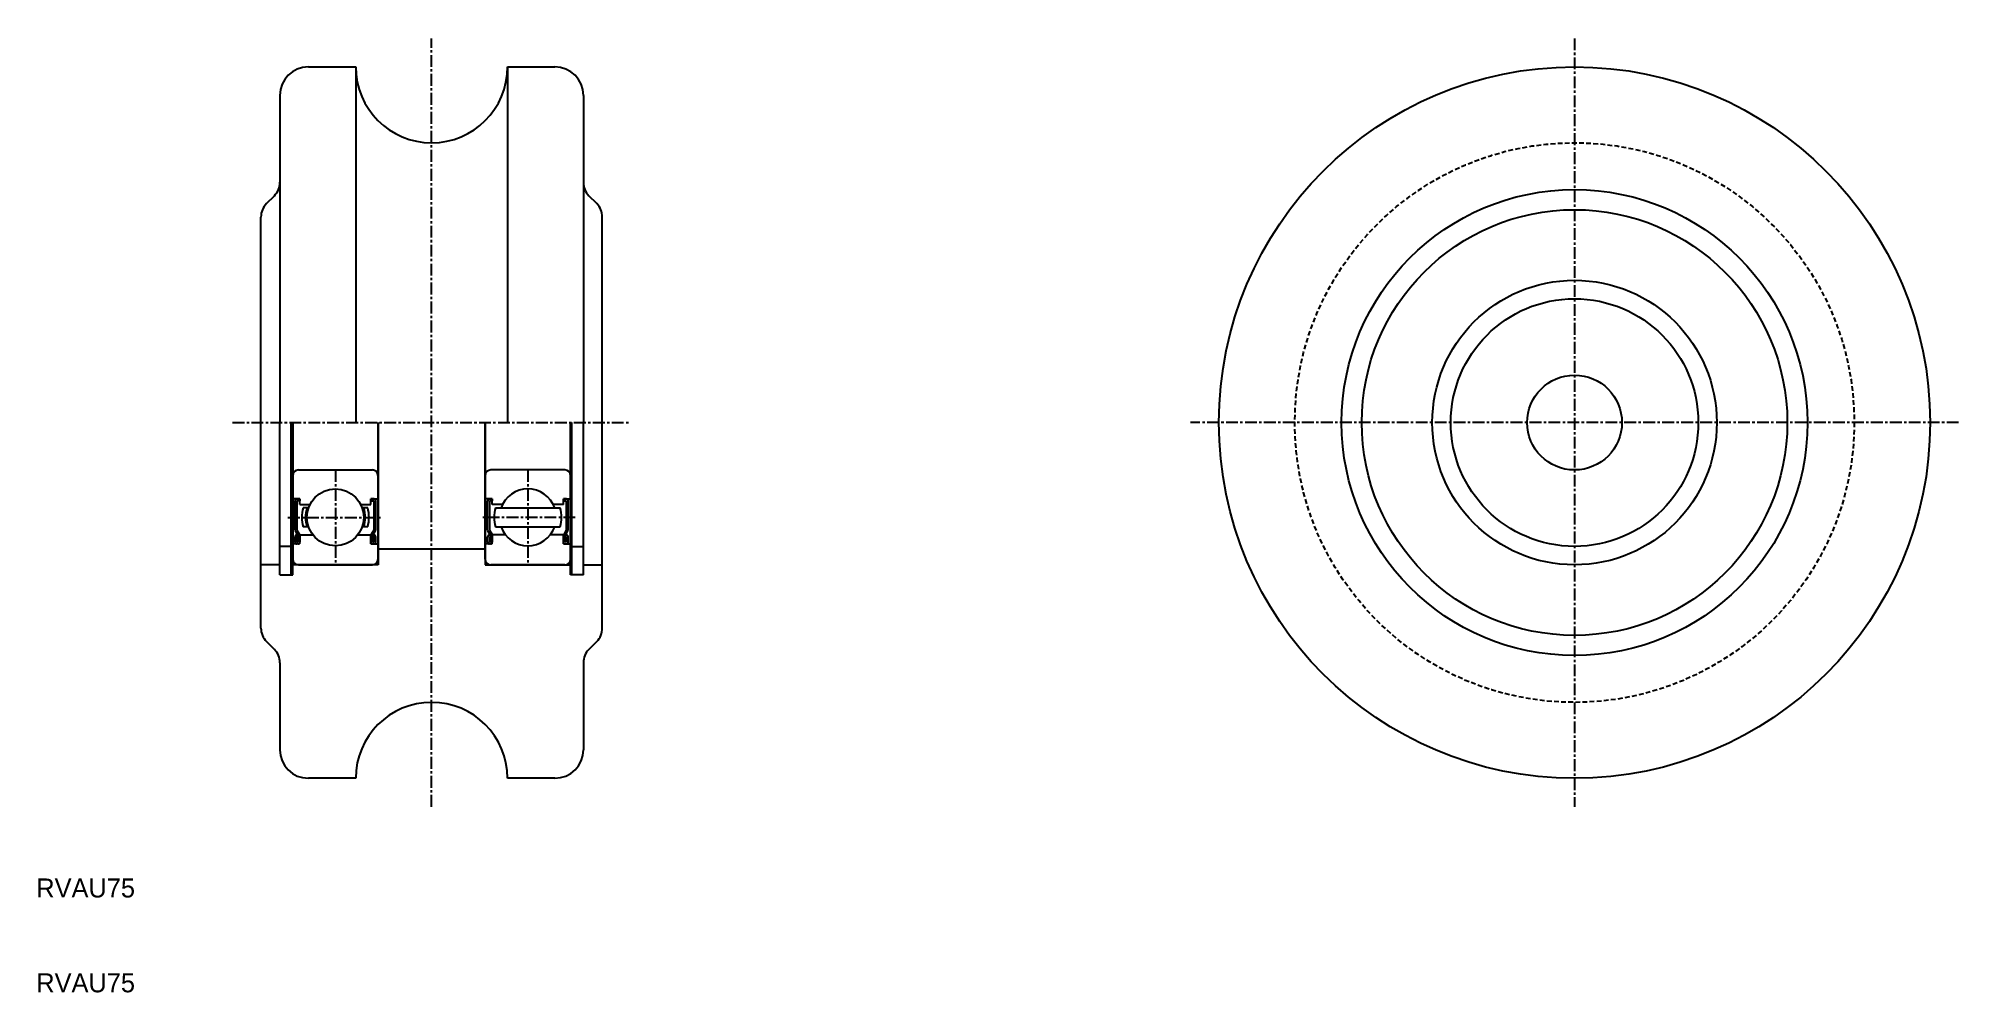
# Model space of a CAD drawing. Extents: x 10 to 213, y 10 to 111.
import ezdxf

# ---------------------------------------------------------------- set-up
doc = ezdxf.new("R2010")
doc.units = 0
doc.linetypes.add('CENTER', pattern=[2, 1.25, -0.25, 0.25, -0.25])
doc.linetypes.add('DASHED', pattern=[0.75, 0.5, -0.25])
doc.layers.get('0').update_dxf_attribs({"linetype": 'CONTINUOUS'})
doc.layers.add('CENTER', color=1, linetype='CENTER')

# ---------------------------------------------------------------- blocks, each defined once
blk = doc.blocks.new('*X2')
at = {"color": 0, "linetype": 'CONTINUOUS'}
for p, q in [((37.49, 59.1), (37.29, 59.3)), ((37.49, 57.98), (37.33, 58.14)), ((37.79, 57.68), (37.59, 57.88))]:
    blk.add_line(p, q, dxfattribs=at)

msp = doc.modelspace()

# ---------------------------------------------------------------- linework, layer by layer
at = {"color": 7, "linetype": 'CONTINUOUS'}
for p, q in [((38.69, 107.57), (43.69, 107.57)), ((43.69, 107.57), (43.69, 70.07)), ((59.69, 107.57), (64.69, 107.57)), ((59.69, 107.57), (59.69, 70.07)), ((35.69, 104.57), (35.69, 70.07)), ((67.69, 104.57), (67.69, 70.07)), ((34.28, 93.16), (35.11, 93.99)), ((69.11, 93.16), (68.28, 93.99)), ((33.69, 48.4), (33.69, 91.74)), ((69.69, 48.4), (69.69, 91.74)), ((35.69, 54.02), (35.69, 70.07)), ((36.89, 54.02), (36.89, 70.07)), ((37.04, 70.07), (37.04, 64.47)), ((37.04, 54.02), (37.04, 70.07)), ((46.04, 70.07), (46.04, 55.07)), ((46.04, 64.47), (46.04, 70.07)), ((57.34, 70.07), (57.34, 55.07)), ((57.34, 64.47), (57.34, 70.07)), ((66.34, 54.02), (66.34, 70.07)), ((66.34, 70.07), (66.34, 64.47)), ((66.49, 54.02), (66.49, 70.07)), ((67.69, 54.02), (67.69, 70.07)), ((37.64, 65.07), (45.44, 65.07)), ((65.74, 65.07), (57.94, 65.07)), ((37.04, 64.47), (37.04, 55.67)), ((46.04, 55.67), (46.04, 64.47)), ((57.34, 55.67), (57.34, 64.47)), ((66.34, 64.47), (66.34, 55.67)), ((37.79, 62.02), (37.04, 62.02)), ((37.29, 58.74), (37.29, 61.82)), ((37.49, 62.02), (37.79, 62.02)), ((37.79, 61.82), (37.49, 61.82)), ((37.49, 61.82), (37.49, 58.74)), ((37.79, 62.02), (37.79, 61.82)), ((37.79, 61.42), (37.79, 62.02)), ((37.79, 61.42), (38.86, 61.42)), ((38.72, 61.07), (38.14, 61.07)), ((44.25, 61.42), (44.19, 61.48)), ((44.22, 61.42), (45.29, 61.42)), ((44.95, 61.07), (44.37, 61.07)), ((45.29, 61.42), (45.29, 62.02)), ((45.29, 62.02), (46.04, 62.02)), ((45.29, 62.02), (45.29, 61.82)), ((45.59, 62.02), (45.29, 62.02)), ((45.29, 61.82), (45.59, 61.82)), ((45.59, 61.82), (45.59, 58.74)), ((45.79, 58.74), (45.79, 61.82)), ((58.09, 62.02), (57.34, 62.02)), ((57.59, 58.74), (57.59, 61.82)), ((57.79, 62.02), (58.09, 62.02)), ((58.09, 61.82), (57.79, 61.82)), ((57.79, 61.82), (57.79, 58.74)), ((58.09, 62.02), (58.09, 61.82)), ((58.09, 61.42), (58.09, 62.02)), ((59.16, 61.42), (58.09, 61.42)), ((58.44, 61.07), (65.25, 61.07)), ((59.14, 61.42), (59.2, 61.48)), ((65.59, 61.42), (64.52, 61.42)), ((65.59, 61.42), (65.59, 62.02)), ((65.59, 62.02), (66.34, 62.02)), ((65.59, 62.02), (65.59, 61.82)), ((65.89, 62.02), (65.59, 62.02)), ((65.59, 61.82), (65.89, 61.82)), ((65.89, 61.82), (65.89, 58.74)), ((66.09, 58.74), (66.09, 61.82)), ((37.49, 58.74), (37.77, 58.27)), ((38.72, 59.07), (38.14, 59.07)), ((44.95, 59.07), (44.37, 59.07)), ((45.59, 58.74), (45.32, 58.27)), ((57.79, 58.74), (58.07, 58.27)), ((58.44, 59.07), (65.25, 59.07)), ((65.89, 58.74), (65.62, 58.27)), ((36.89, 57.02), (35.69, 57.02)), ((37.79, 57.27), (37.04, 57.27)), ((37.29, 57.47), (37.29, 58.02)), ((37.59, 58.17), (37.32, 58.64)), ((37.49, 58.22), (37.56, 58.22)), ((37.56, 58.02), (37.49, 58.02)), ((37.49, 58.02), (37.49, 57.47)), ((37.49, 57.47), (37.59, 57.47)), ((37.59, 57.27), (37.49, 57.27)), ((37.56, 58.22), (37.56, 58.02)), ((37.59, 57.47), (37.59, 58.17)), ((37.79, 58.22), (39.18, 58.22)), ((37.79, 57.27), (37.79, 58.22)), ((37.79, 58.17), (37.79, 57.47)), ((43.91, 58.22), (45.29, 58.22)), ((45.29, 57.27), (45.29, 58.22)), ((45.29, 58.17), (45.29, 57.47)), ((45.29, 57.27), (46.04, 57.27)), ((45.49, 58.17), (45.77, 58.64)), ((45.49, 57.47), (45.49, 58.17)), ((45.59, 57.47), (45.49, 57.47)), ((45.49, 57.27), (45.59, 57.27)), ((45.59, 58.22), (45.52, 58.22)), ((45.52, 58.22), (45.52, 58.02)), ((45.52, 58.02), (45.59, 58.02)), ((45.59, 58.02), (45.59, 57.47)), ((45.79, 57.47), (45.79, 58.02)), ((46.04, 56.77), (57.34, 56.77)), ((58.09, 57.27), (57.34, 57.27)), ((57.59, 57.47), (57.59, 58.02)), ((57.89, 58.17), (57.62, 58.64)), ((57.79, 58.22), (57.86, 58.22)), ((57.86, 58.02), (57.79, 58.02)), ((57.79, 58.02), (57.79, 57.47)), ((57.79, 57.47), (57.89, 57.47)), ((57.89, 57.27), (57.79, 57.27)), ((57.86, 58.22), (57.86, 58.02)), ((57.89, 57.47), (57.89, 58.17)), ((59.48, 58.22), (58.09, 58.22)), ((58.09, 57.27), (58.09, 58.22)), ((58.09, 58.17), (58.09, 57.47)), ((65.59, 58.22), (64.21, 58.22)), ((65.59, 57.27), (65.59, 58.22)), ((65.59, 58.17), (65.59, 57.47)), ((65.59, 57.27), (66.34, 57.27)), ((65.79, 58.17), (66.07, 58.64)), ((65.79, 57.47), (65.79, 58.17)), ((65.89, 57.47), (65.79, 57.47)), ((65.79, 57.27), (65.89, 57.27)), ((65.89, 58.22), (65.82, 58.22)), ((65.82, 58.22), (65.82, 58.02)), ((65.82, 58.02), (65.89, 58.02)), ((65.89, 58.02), (65.89, 57.47)), ((66.09, 57.47), (66.09, 58.02)), ((66.49, 57.02), (67.69, 57.02)), ((35.69, 55.07), (33.69, 55.07)), ((46.04, 55.07), (37.04, 55.07)), ((37.64, 55.07), (45.44, 55.07)), ((57.34, 55.07), (66.34, 55.07)), ((65.74, 55.07), (57.94, 55.07)), ((67.69, 55.07), (69.69, 55.07)), ((35.69, 54.02), (37.04, 54.02)), ((67.69, 54.02), (66.34, 54.02)), ((34.28, 46.99), (35.11, 46.16)), ((69.11, 46.99), (68.28, 46.16)), ((35.69, 44.74), (35.69, 35.57)), ((67.69, 44.74), (67.69, 35.57)), ((43.69, 32.57), (38.69, 32.57)), ((64.69, 32.57), (59.69, 32.57))]:
    msp.add_line(p, q, dxfattribs=at)
for centre, radius in [((172.22, 70.07), 37.5), ((172.22, 70.07), 24.56), ((172.22, 70.07), 22.44), ((172.22, 70.07), 15), ((172.22, 70.07), 13.05), ((172.22, 70.07), 5), ((41.54, 60.07), 3)]:
    msp.add_circle(centre, radius, dxfattribs=at)
at = {"color": 3, "linetype": 'DASHED'}
msp.add_circle((172.22, 70.07), 29.5, dxfattribs=at)
at = {"color": 7, "linetype": 'CONTINUOUS'}
for centre, radius, start, end in [((38.69, 104.57), 3, 90, 180), ((51.69, 107.57), 8, 180, 0), ((64.69, 104.57), 3, 0, 90), ((33.69, 95.4), 2, 315, 0), ((69.69, 95.4), 2, 180, 225), ((35.69, 91.74), 2, 135, 180), ((67.69, 91.74), 2, 0, 45), ((37.64, 64.47), 0.6, 90, 180), ((45.44, 64.47), 0.6, 0, 90), ((57.94, 64.47), 0.6, 90, 180), ((65.74, 64.47), 0.6, 0, 90), ((61.84, 60.07), 3, 19.4712, 160.5288), ((37.49, 61.82), 0.2, 90, 180), ((41.54, 60.07), 3.55, 163.6389, 196.3611), ((41.54, 60.07), 3.15, 161.4906, 198.5094), ((41.54, 60.07), 3.15, 341.4906, 18.5094), ((41.54, 60.07), 3.55, 343.6389, 16.3611), ((45.59, 61.82), 0.2, 0, 90), ((57.79, 61.82), 0.2, 90, 180), ((61.84, 60.07), 3.55, 163.6389, 196.3611), ((61.84, 60.07), 3.55, 343.6389, 16.3611), ((65.89, 61.82), 0.2, 0, 90), ((37.49, 58.74), 0.2, 180, 210), ((45.59, 58.74), 0.2, 330, 0), ((57.79, 58.74), 0.2, 180, 210), ((61.84, 60.07), 3, 199.4712, 340.5288), ((65.89, 58.74), 0.2, 330, 0), ((37.49, 58.02), 0.2, 90, 180), ((37.49, 57.47), 0.2, 180, 270), ((37.59, 57.47), 0.2, 270, 0), ((37.59, 58.17), 0.2, 0, 30), ((45.49, 58.17), 0.2, 150, 180), ((45.49, 57.47), 0.2, 180, 270), ((45.59, 58.02), 0.2, 0, 90), ((45.59, 57.47), 0.2, 270, 0), ((57.79, 58.02), 0.2, 90, 180), ((57.79, 57.47), 0.2, 180, 270), ((57.89, 57.47), 0.2, 270, 0), ((57.89, 58.17), 0.2, 0, 30), ((65.79, 58.17), 0.2, 150, 180), ((65.79, 57.47), 0.2, 180, 270), ((65.89, 58.02), 0.2, 0, 90), ((65.89, 57.47), 0.2, 270, 0), ((37.64, 55.67), 0.6, 180, 270), ((45.44, 55.67), 0.6, 270, 0), ((57.94, 55.67), 0.6, 180, 270), ((65.74, 55.67), 0.6, 270, 0), ((35.69, 48.4), 2, 180, 225), ((67.69, 48.4), 2, 315, 0), ((33.69, 44.74), 2, 0, 45), ((69.69, 44.74), 2, 135, 180), ((51.69, 32.57), 8, 0, 180), ((38.69, 35.57), 3, 180, 270), ((64.69, 35.57), 3, 270, 0)]:
    msp.add_arc(centre, radius, start, end, dxfattribs=at)
at = {"layer": 'CENTER', "color": 1, "linetype": 'CENTER'}
for p, q in [((51.69, 29.57), (51.69, 110.57)), ((172.22, 110.57), (172.22, 29.57)), ((30.69, 70.07), (72.69, 70.07)), ((212.72, 70.07), (131.72, 70.07)), ((41.54, 65.07), (41.54, 55.07)), ((61.84, 65.07), (61.84, 55.07)), ((36.54, 60.07), (46.54, 60.07)), ((66.84, 60.07), (56.84, 60.07))]:
    msp.add_line(p, q, dxfattribs=at)

# ---------------------------------------------------------------- block references
at = {"color": 7, "linetype": 'CONTINUOUS'}
msp.add_blockref('*X2', (0, 0), dxfattribs=at)

# ---------------------------------------------------------------- texts
for p in [(10, 20), (10, 10)]:
    msp.add_text('RVAU75', height=2, dxfattribs=at).set_placement(p)

doc.saveas('drawing.dxf')
